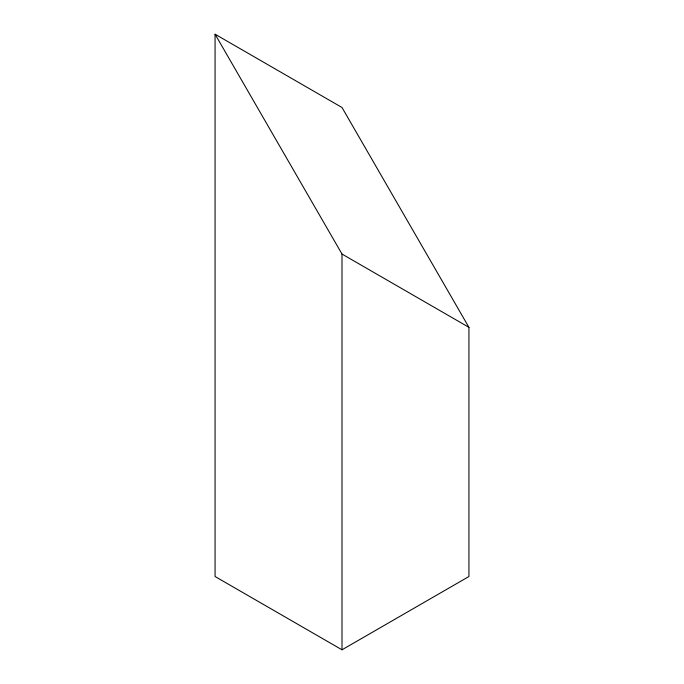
<?xml version="1.0" encoding="UTF-8"?>
<svg xmlns="http://www.w3.org/2000/svg" width="684" height="684" viewBox="0 0 684 684"><rect width="100%" height="100%" fill="white"/><g stroke="black" fill="none" stroke-linecap="round" stroke-linejoin="round"><path stroke-width="1.03" d="M342 649.8L468.933 576.518L468.933 327.345L342 107.491L215.067 34.2L215.067 576.518L342 649.8L342 254.055L215.067 34.2M342 254.055L468.933 327.345"/></g></svg>
